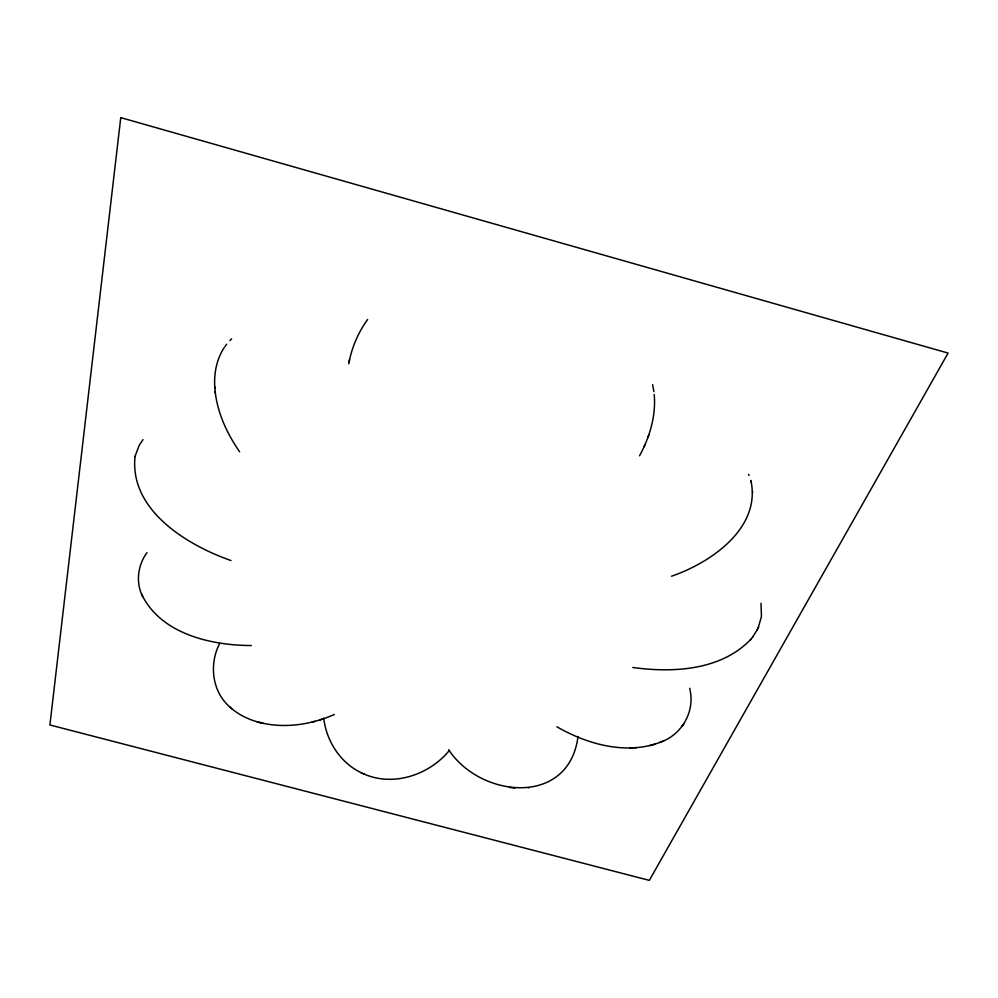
<?xml version="1.0" encoding="UTF-8"?>
<svg xmlns="http://www.w3.org/2000/svg" width="998" height="998" viewBox="0 0 998 998"><rect width="100%" height="100%" fill="white"/><g stroke="black" fill="none" stroke-linecap="round" stroke-linejoin="round"><path stroke-width="1.5" d="M751.032 481.223C760.875 528.591 710.314 562.947 671.517 576.22M578.004 736.549C568.997 806.895 480.599 798.238 448.701 749.797M349.051 362.262C352.007 346.88 358.444 332.197 367.601 319.485M348.776 363.721L349.525 359.554M135.067 456.298C129.179 510.065 187.088 545.182 231 560.539M134.992 456.548L139.134 445.445L143.001 439.607M639.531 455.812C649.661 437.211 656.123 415.904 654.214 394.559M644.097 446.792L645.082 444.335M647.877 437.361L648.825 435.028M219.722 643.436C208.869 663.994 211.913 691.789 230.089 707.208M758.268 627.68L761.449 616.452L761 603.266M752.567 637.173L757.37 629.551M757.058 630.212L758.492 627.193M224.188 347.666C216.366 359.529 213.747 374.238 214.869 388.247M662.285 741.452C681.746 733.867 694.209 712.385 690.354 691.676M146.98 552.63C138.111 564.631 135.678 581.31 141.953 595.008M683.069 724.872L683.792 723.849M682.058 726.295L682.607 725.521M224.912 346.63L226.658 344.273M632.807 667.475C672.877 673.014 721.142 670.519 750.795 639.344M750.321 639.918L752.966 636.687M449.362 750.421C429.552 774.747 393.624 787.048 364.07 774.049M229.889 340.592L231.598 338.858M334.305 714.481C311.301 724.673 284.804 728.702 260.141 722.602M556.884 726.781C588.371 744.932 629.251 756.097 664.032 740.678M659.815 742.537L661.786 741.664M319.747 719.895L323.015 718.959M311.825 722.178L315.006 721.267M649.748 745.656L655.025 744.221M528.154 787.834L529.002 787.709M629.963 747.914L632.483 747.814M634.092 747.739L636.475 747.639M251.309 645.531C210.952 645.457 160.304 633.88 141.467 593.885M509.454 787.447L511.787 787.721M512.735 787.834L514.806 788.083M229.665 706.834C238.21 714.718 249.013 719.895 260.253 722.614M257.234 721.866L263.36 723.4M323.714 718.111C326.383 741.177 340.53 763.245 361.912 773.063M361.002 772.664L364.694 774.323M231.411 708.355L232.047 708.929M239.645 451.82C226.297 432.621 216.217 410.353 214.745 386.75M748.562 474.349L749.036 475.41M142.115 595.382L142.689 596.717M751.282 482.134L750.795 480.425M652.642 384.629L653.915 391.665M689.755 688.258L690.154 690.541M215.156 391.428L215.294 393.012M752.617 491.627L752.667 492.401M120.758 117.627L49.9 724.972L649.324 880.373L948.1 353.08L120.758 117.627"/></g></svg>
